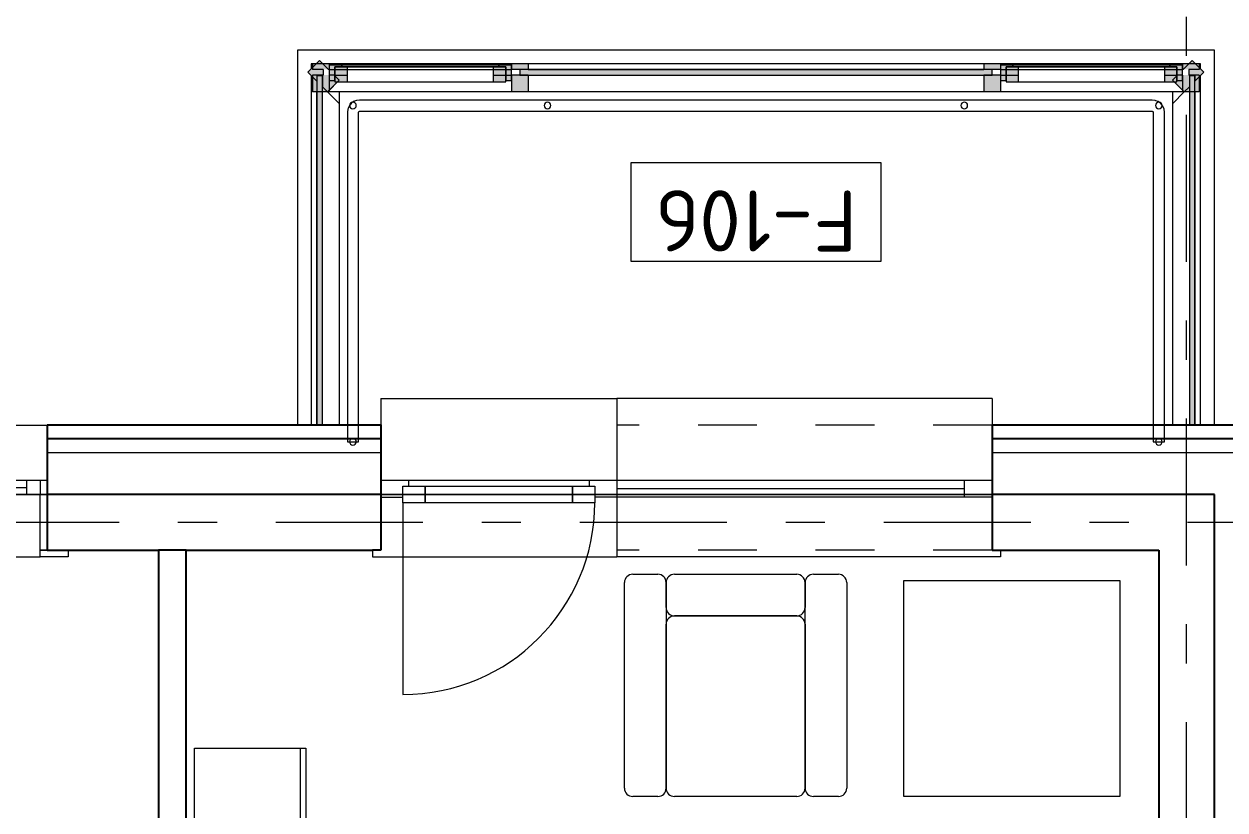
# Model space of a CAD drawing. Header units: millimetres. Extents: x 18162 to 3540582, y 72188 to 247925.
# Drawn here: x 365260 to 369582, y 95610 to 98439 of the extents above; entities that cross this region are included whole.
import ezdxf
from ezdxf.enums import TextEntityAlignment as Align

# ---------------------------------------------------------------- set-up
doc = ezdxf.new("R2010")
doc.units = ezdxf.units.MM
doc.header["$MEASUREMENT"] = 0
doc.set_wipeout_variables(frame=1)
for name, pattern in [('Dashed', [423.333333, 211.666667, -211.666667]), ('Double Dashed', [1093.611073, 529.166651, -211.666656, 141.111112, -211.666656]), ('Wipeout_Contour', [1000, 0, -1000])]:
    doc.linetypes.add(name, pattern=pattern)
for name, color, linetype in [('Archicad Windows', 7, 'Continuous'), ('Archicad Zone Stamps', 7, 'Continuous'), ('Finish - Wall', 7, 'Continuous'), ('Interior - Furniture', 7, 'Continuous'), ('Interior - Stair & Railing', 7, 'Continuous'), ('Model Unit - Zone A', 7, 'Continuous'), ('Structural - Bearing', 7, 'Continuous'), ('Structural - Grid', 7, 'Continuous')]:
    doc.layers.add(name, color=color, linetype=linetype)
doc.styles.add('GENERATED_STYLE_2', font='')
doc.styles.add('GENERATED_STYLE_3', font='', dxfattribs={"width": 0.8})
doc.styles.get('GENERATED_STYLE_2').set_extended_font_data('ISOCPEUR MON')
doc.styles.get('GENERATED_STYLE_3').set_extended_font_data('ISOCPEUR MON')

# ---------------------------------------------------------------- blocks, each defined once
blk = doc.blocks.new('Тагт - 50%_F-106_39_3', base_point=(367894.4, 97762.7))
at = {"layer": 'Archicad Zone Stamps', "color": 7, "linetype": 'Continuous', "lineweight": 5}
for p, q in [((368344.4, 97940.1), (367444.4, 97940.1)), ((367444.4, 97940.1), (367444.4, 97585.3)), ((368344.4, 97585.3), (368344.4, 97940.1)), ((367444.4, 97585.3), (368344.4, 97585.3))]:
    blk.add_line(p, q, dxfattribs=at)
at = {"layer": 'Archicad Zone Stamps', "color": 7, "lineweight": 5, "style": 'GENERATED_STYLE_2'}
for tag, p in [('DUMMY_861', (367532.1, 97620.8)), ('ROOM_NUMBER', (367894.4, 97620.8))]:
    blk.add_attdef(tag, text='', height=220, rotation=180, dxfattribs=at).set_placement(p, align=Align.TOP_CENTER)
blk = doc.blocks.new('Window with Sidelight 27[9]_3', base_point=(318570.5, 0))
at = {"layer": 'Archicad Windows', "color": 7, "linetype": 'Continuous', "lineweight": 13}
for p, q in [((363744, 96995.7), (365344, 96995.7)), ((363744, 96995.7), (363744, 96945.7)), ((365344, 96995.7), (365344, 96945.7)), ((363744, 96945.7), (363744, 96895.7)), ((365344, 96945.7), (365344, 96895.7)), ((363744, 96895.7), (363744, 96795.7)), ((365344, 96895.7), (365344, 96795.7)), ((363769, 96795.7), (363744, 96795.7)), ((363744, 96795.7), (363744, 96745.7)), ((363744, 96795.7), (363744, 96745.7)), ((363819, 96795.7), (363769, 96795.7)), ((363769, 96795.7), (363769, 96745.7)), ((363819, 96745.7), (363819, 96795.7)), ((364284, 96795.7), (363819, 96795.7)), ((363819, 96770.7), (364284, 96770.7)), ((364334, 96795.7), (364284, 96795.7)), ((364284, 96795.7), (364284, 96745.7)), ((364384, 96795.7), (364334, 96795.7)), ((364384, 96745.7), (364384, 96795.7)), ((365269, 96795.7), (364384, 96795.7)), ((364384, 96770.7), (365269, 96770.7)), ((365319, 96795.7), (365269, 96795.7)), ((365269, 96795.7), (365269, 96745.7)), ((365344, 96795.7), (365319, 96795.7)), ((365319, 96795.7), (365319, 96745.7)), ((365344, 96795.7), (365344, 96745.7)), ((365344, 96795.7), (365344, 96745.7)), ((363744, 96545.7), (363744, 96745.7)), ((363744, 96745.7), (363769, 96745.7)), ((363744, 96745.7), (363769, 96745.7)), ((363744, 96745.7), (363744, 96545.7)), ((363744, 96745.7), (363744, 96545.7)), ((363769, 96745.7), (363769, 96545.7)), ((363769, 96745.7), (363819, 96745.7)), ((363819, 96745.7), (364284, 96745.7)), ((364284, 96745.7), (364334, 96745.7)), ((364334, 96745.7), (364384, 96745.7)), ((364384, 96745.7), (365269, 96745.7)), ((365269, 96745.7), (365319, 96745.7)), ((365319, 96545.7), (365319, 96745.7)), ((365319, 96745.7), (365344, 96745.7)), ((365319, 96745.7), (365344, 96745.7)), ((365344, 96745.7), (365344, 96545.7)), ((365344, 96745.7), (365344, 96545.7)), ((365344, 96745.7), (365344, 96545.7)), ((363669, 96520.7), (363669, 96545.7)), ((363669, 96545.7), (363769, 96545.7)), ((363744, 96545.7), (363669, 96545.7)), ((363744, 96545.7), (363669, 96545.7)), ((363769, 96545.7), (363744, 96545.7)), ((363769, 96545.7), (363769, 96520.7)), ((365344, 96545.7), (365319, 96545.7)), ((365319, 96545.7), (365419, 96545.7)), ((365319, 96520.7), (365319, 96545.7)), ((365344, 96545.7), (365419, 96545.7)), ((365344, 96545.7), (365419, 96545.7)), ((365419, 96545.7), (365419, 96520.7)), ((363769, 96520.7), (363669, 96520.7)), ((363769, 96520.7), (365319, 96520.7)), ((365419, 96520.7), (365319, 96520.7))]:
    blk.add_line(p, q, dxfattribs=at)
at = {"layer": 'Archicad Windows', "color": 7, "linetype": 'Dashed', "lineweight": 13}
blk.add_line((363744, 96545.7), (365344, 96545.7), dxfattribs=at)
blk = doc.blocks.new('Terrace Door 01 27[16]_3', base_point=(318570.5, 0))
at = {"layer": 'Archicad Windows', "color": 7, "linetype": 'Continuous', "lineweight": 13}
for p, q in [((366544, 97090.7), (367394, 97090.7)), ((366544, 97090.7), (366544, 96995.7)), ((368744, 97090.7), (367394, 97090.7)), ((367394, 97090.7), (367394, 96795.7)), ((368744, 97090.7), (368744, 96995.7)), ((368744, 96795.7), (366544, 96795.7)), ((366544, 96795.7), (366544, 96735.7)), ((366644, 96795.7), (366644, 96775.7)), ((366704, 96775.7), (366704, 96715.7)), ((367234, 96775.7), (367234, 96715.7)), ((367294, 96795.7), (367294, 96775.7)), ((367394, 96795.7), (367394, 96735.7)), ((368644, 96765.7), (367394, 96765.7)), ((368644, 96795.7), (368644, 96735.7)), ((368744, 96795.7), (368744, 96735.7)), ((366544, 96735.7), (366624, 96735.7)), ((367234, 96745.7), (366704, 96745.7)), ((367394, 96735.7), (367314, 96735.7)), ((367394, 96735.7), (367394, 96520.7)), ((367394, 96735.7), (367394, 96520.7)), ((368644, 96735.7), (367394, 96735.7)), ((368744, 96735.7), (368644, 96735.7)), ((366624, 96715.7), (366624, 96025.7)), ((366514, 96545.7), (366514, 96520.7)), ((368774, 96545.7), (368774, 96520.7)), ((366514, 96520.7), (367394, 96520.7)), ((368774, 96520.7), (367394, 96520.7))]:
    blk.add_line(p, q, dxfattribs=at)
at = {"layer": 'Archicad Windows', "color": 7, "linetype": 'Dashed', "lineweight": 13}
for p, q in [((368744, 96995.7), (367394, 96995.7)), ((368744, 96545.7), (367394, 96545.7))]:
    blk.add_line(p, q, dxfattribs=at)
at = {"layer": 'Archicad Windows', "color": 7, "linetype": 'Continuous', "lineweight": 13, "flags": 128}
for points in [[(366704, 96775.7), (366704, 96715.7), (366624, 96715.7), (366624, 96775.7)], [(367234, 96775.7), (367234, 96715.7), (366704, 96715.7), (366704, 96775.7)], [(367314, 96775.7), (367314, 96715.7), (367234, 96715.7), (367234, 96775.7)]]:
    blk.add_lwpolyline(points, close=True, dxfattribs=at)
at = {"layer": 'Archicad Windows', "color": 7, "linetype": 'Continuous', "lineweight": 13}
blk.add_arc((366624, 96715.7), 690, 270, 0, dxfattribs=at)
blk = doc.blocks.new('Coffee Table 04 27[72]_3', base_point=(368425.8, 96436.1))
at = {"layer": 'Interior - Furniture', "color": 7, "linetype": 'Continuous', "lineweight": 5, "flags": 128}
blk.add_lwpolyline([(368425.8, 96436.1), (369203.6, 96436.1), (369203.6, 95658.4), (368425.8, 95658.4)], close=True, dxfattribs=at)
blk = doc.blocks.new('TV Stand Mounted 27[73]_3', base_point=(366274, 95832))
at = {"layer": 'Interior - Furniture', "color": 7, "linetype": 'Continuous', "lineweight": 5}
blk.add_line((366254, 95832), (366254, 93832), dxfattribs=at)
at = {"layer": 'Interior - Furniture', "color": 7, "linetype": 'Continuous', "lineweight": 5, "flags": 128}
blk.add_lwpolyline([(366274, 95832), (366274, 93832), (365874, 93832), (365874, 95832)], close=True, dxfattribs=at)
blk = doc.blocks.new('Sofa 01 27[141]_3', base_point=(368220.9, 96458.4))
at = {"layer": 'Interior - Furniture', "color": 7, "linetype": 'Continuous', "lineweight": 5}
for p, q in [((367420.9, 95688.4), (367420.9, 96428.4)), ((367450.9, 96458.4), (367540.9, 96458.4)), ((367570.9, 96338.4), (367570.9, 96428.4)), ((367570.9, 96428.4), (367570.9, 95688.4)), ((367600.9, 96458.4), (368040.9, 96458.4)), ((368070.9, 96428.4), (368070.9, 96338.4)), ((368070.9, 95688.4), (368070.9, 96428.4)), ((368100.9, 96458.4), (368190.9, 96458.4)), ((368220.9, 96428.4), (368220.9, 95688.4)), ((367600.9, 96308.4), (368040.9, 96308.4)), ((367600.9, 96308.4), (368040.9, 96308.4)), ((368040.9, 96308.4), (367600.9, 96308.4)), ((367570.9, 95688.4), (367570.9, 96278.4)), ((367570.9, 95688.4), (367570.9, 96278.4)), ((368070.9, 96278.4), (368070.9, 95688.4)), ((368070.9, 96278.4), (368070.9, 95688.4)), ((367540.9, 95658.4), (367450.9, 95658.4)), ((368040.9, 95658.4), (367600.9, 95658.4)), ((368040.9, 95658.4), (367600.9, 95658.4)), ((368190.9, 95658.4), (368100.9, 95658.4))]:
    blk.add_line(p, q, dxfattribs=at)
for centre, start, end in [((367450.9, 96428.4), 90, 180), ((367540.9, 96428.4), 0, 90), ((367600.9, 96428.4), 90, 180), ((368040.9, 96428.4), 0, 90), ((368100.9, 96428.4), 90, 180), ((368190.9, 96428.4), 0, 90), ((367600.9, 96338.4), 180, 270), ((368040.9, 96338.4), 270, 0), ((367600.9, 96278.4), 90, 180), ((367600.9, 96278.4), 90, 180), ((368040.9, 96278.4), 0, 90), ((368040.9, 96278.4), 0, 90), ((367450.9, 95688.4), 180, 270), ((367540.9, 95688.4), 270, 0), ((367600.9, 95688.4), 180, 270), ((367600.9, 95688.4), 180, 270), ((368040.9, 95688.4), 270, 0), ((368040.9, 95688.4), 270, 0), ((368100.9, 95688.4), 180, 270), ((368190.9, 95688.4), 270, 0)]:
    blk.add_arc(centre, 30, start, end, dxfattribs=at)
blk = doc.blocks.new('Standard grid marker[167]_3', base_point=(369444, 72524.1))
at = {"layer": 'Structural - Grid', "color": 13, "linetype": 'Double Dashed', "lineweight": 13}
blk.add_line((369444, 73524.1), (369444, 100185.5), dxfattribs=at)
at = {"layer": 'Structural - Grid', "color": 13, "lineweight": 13, "style": 'GENERATED_STYLE_3'}
blk.add_attdef('AC_MarkerText_1', text='', height=250, rotation=180, dxfattribs=at).set_placement((369444, 101360.5), align=Align.TOP_CENTER)
blk = doc.blocks.new('Standard grid marker[171]_3', base_point=(336732.8, 96645.7))
at = {"layer": 'Structural - Grid', "color": 13, "linetype": 'Double Dashed', "lineweight": 13}
blk.add_line((337732.8, 96645.7), (372294.9, 96645.7), dxfattribs=at)
at = {"layer": 'Structural - Grid', "color": 13, "lineweight": 13, "style": 'GENERATED_STYLE_3'}
blk.add_attdef('AC_MarkerText_1', text='', height=250, rotation=180, dxfattribs=at).set_placement((373594.9, 96520.7), align=Align.TOP_CENTER)

msp = doc.modelspace()

# ---------------------------------------------------------------- linework, layer by layer
at = {"layer": 'Finish - Wall', "color": 7, "linetype": 'Continuous', "lineweight": 13}
for p, q in [((366394, 96935.7), (366294, 96935.7)), ((369494, 96935.7), (369394, 96935.7))]:
    msp.add_line(p, q, dxfattribs=at)
at = {"layer": 'Interior - Stair & Railing', "color": 7, "linetype": 'Continuous', "lineweight": 13}
for p, q in [((366437, 98152.6), (366429.9, 98143.3)), ((366446.4, 98159.8), (366437, 98152.6)), ((366457.3, 98164.3), (366446.4, 98159.8)), ((366467.7, 98165.7), (366457.3, 98164.3)), ((366469, 98165.7), (366467.7, 98165.7)), ((366485, 98165.7), (366469, 98165.7)), ((369277.9, 98165.7), (366485, 98165.7)), ((369294, 98165.7), (369277.9, 98165.7)), ((369320.3, 98165.7), (369294, 98165.7)), ((369330.7, 98164.3), (369320.3, 98165.7)), ((369333.6, 98163.1), (369330.7, 98164.3)), ((369341.6, 98159.8), (369333.6, 98163.1)), ((369350.9, 98152.6), (369341.6, 98159.8)), ((369358.1, 98143.3), (369350.9, 98152.6)), ((366425.3, 98132.4), (366424, 98122)), ((366424, 98122), (366424, 98095.7)), ((366426.6, 98135.3), (366425.3, 98132.4)), ((366429.9, 98143.3), (366426.6, 98135.3)), ((366464, 98119.8), (366464.3, 98121.9)), ((366464, 98119.4), (366464, 98119.8)), ((366464, 98095.7), (366464, 98119.4)), ((366464.3, 98121.9), (366464.8, 98123.1)), ((366464.8, 98123.1), (366465.6, 98124.1)), ((366465.6, 98124.1), (366466.6, 98124.9)), ((366466.6, 98124.9), (366467.7, 98125.3)), ((366467.7, 98125.3), (366470.3, 98125.7)), ((366470.3, 98125.7), (366485, 98125.7)), ((366485, 98125.7), (369277.9, 98125.7)), ((369277.9, 98125.7), (369294, 98125.7)), ((369294, 98125.7), (369317.7, 98125.7)), ((369317.7, 98125.7), (369318.1, 98125.6)), ((369318.1, 98125.6), (369320.2, 98125.3)), ((369320.2, 98125.3), (369321.4, 98124.9)), ((369321.4, 98124.9), (369322.4, 98124.1)), ((369322.4, 98124.1), (369323.2, 98123.1)), ((369323.2, 98123.1), (369323.6, 98121.9)), ((369323.6, 98121.9), (369324, 98119.4)), ((369324, 98119.4), (369324, 98104.6)), ((369362.6, 98132.4), (369358.1, 98143.3)), ((369364, 98122), (369362.6, 98132.4)), ((369364, 98120.7), (369364, 98122)), ((369364, 98104.6), (369364, 98120.7)), ((366424, 98095.7), (366424, 98079.6)), ((366464, 98079.6), (366464, 98095.7))]:
    msp.add_line(p, q, dxfattribs=at)
at = {"layer": 'Interior - Stair & Railing', "color": 7, "linetype": 'Continuous', "lineweight": 13, "flags": 128}
for points in [[(366456, 98145.7, 1), (366432, 98145.7, 1)], [(367144, 98133.7, 1), (367144, 98157.7, 1)], [(368644, 98133.7, 1), (368644, 98157.7, 1)], [(369344, 98133.7, 1), (369344, 98157.7, 1)]]:
    msp.add_lwpolyline(points, format="xyb", close=True, dxfattribs=at)
at = {"layer": 'Structural - Bearing', "color": 7, "linetype": 'Continuous', "lineweight": 13, "flags": 128}
for points in [[(369544, 98345.7), (366244, 98345.7), (366244, 96745.7), (369544, 96745.7)], [(339344, 96745.7), (339344, 78545.7), (369544, 78545.7), (369544, 96745.7), (356344, 96745.7), (356344, 92545.7), (353844, 92545.7), (353844, 96745.7)]]:
    msp.add_lwpolyline(points, close=True, dxfattribs=at)

# ---------------------------------------------------------------- block references
at = {"layer": 'Interior - Furniture', "color": 7, "linetype": 'Continuous', "lineweight": 5}
for name, p in [('Sofa 01 27[141]_3', (368220.9, 96458.4)), ('Coffee Table 04 27[72]_3', (368425.8, 96436.1)), ('TV Stand Mounted 27[73]_3', (366274, 95832))]:
    msp.add_blockref(name, p, dxfattribs=at)
at = {"layer": 'Model Unit - Zone A', "color": 7, "linetype": 'Continuous', "lineweight": 5}
msp.add_blockref('Тагт - 50%_F-106_39_3', (367894.4, 97762.7), dxfattribs=at).add_auto_attribs({'ROOM_NUMBER': 'F-106'})

# ---------------------------------------------------------------- next in the draw order: wipeouts: each hides what was drawn before it
at = {"color": 254, "linetype": 'Wipeout_Contour', "lineweight": 0, "ltscale": 1517015.07161179}
msp.add_wipeout([(366294, 98295.7), (366294, 98278.1), (366299, 98283.1), (366299, 98290.7)], dxfattribs=at).dxf.layer = 'Finish - Wall'
at = {"color": 254, "linetype": 'Wipeout_Contour', "lineweight": 0, "ltscale": 1147025.206602093}
msp.add_wipeout([(369489, 98290.7), (369494, 98295.7), (369489, 98295.7)], dxfattribs=at).dxf.layer = 'Finish - Wall'
at = {"color": 254, "linetype": 'Wipeout_Contour', "lineweight": 0, "ltscale": 1523124.71392652}
msp.add_wipeout([(368714, 98255.7), (367074, 98255.7), (367074, 98195.7), (368714, 98195.7)], dxfattribs=at).dxf.layer = 'Finish - Wall'
at = {"color": 254, "linetype": 'Wipeout_Contour', "lineweight": 0, "ltscale": 1517206.432538256}
msp.add_wipeout([(366353, 98195.7), (366352.3, 98195), (366394, 98153.2), (366394, 98195.7)], dxfattribs=at).dxf.layer = 'Finish - Wall'
at = {"color": 254, "linetype": 'Wipeout_Contour', "lineweight": 0, "ltscale": 1911216.962328844}
msp.add_wipeout([(369394, 98153.2), (369435.7, 98195), (369435, 98195.7), (369429, 98195.7), (369394, 98195.7)], dxfattribs=at).dxf.layer = 'Finish - Wall'
at = {"color": 254, "linetype": 'Wipeout_Contour', "lineweight": 0, "ltscale": 1146321.62886927}
msp.add_wipeout([(369544, 96745.7), (369694, 96745.7), (369694, 96895.7)], dxfattribs=at).dxf.layer = 'Structural - Bearing'

# ---------------------------------------------------------------- next in the draw order: linework, layer by layer
at = {"layer": 'Finish - Wall', "color": 7, "linetype": 'Continuous', "lineweight": 13, "flags": 128}
msp.add_lwpolyline([(368714, 98195.7), (367074, 98195.7)], dxfattribs=at)

# ---------------------------------------------------------------- next in the draw order: wipeouts: each hides what was drawn before it
at = {"color": 254, "linetype": 'Wipeout_Contour', "lineweight": 0, "ltscale": 1137768.900742829}
msp.add_wipeout([(366299, 98295.7), (366294, 98295.7), (366299, 98290.7)], dxfattribs=at).dxf.layer = 'Finish - Wall'
at = {"color": 254, "linetype": 'Wipeout_Contour', "lineweight": 0, "ltscale": 1523186.637944595}
msp.add_wipeout([(367074, 98275.7), (368714, 98275.7), (368714, 98295.7), (367074, 98295.7)], dxfattribs=at).dxf.layer = 'Finish - Wall'
at = {"color": 254, "linetype": 'Wipeout_Contour', "lineweight": 0, "ltscale": 1529362.026333478}
msp.add_wipeout([(369489, 98290.7), (369489, 98283.1), (369494, 98278.1), (369494, 98295.7)], dxfattribs=at).dxf.layer = 'Finish - Wall'
at = {"color": 254, "linetype": 'Wipeout_Contour', "lineweight": 0, "ltscale": 2277104.026548914}
msp.add_wipeout([(366359, 98195.7), (367014, 98195.7), (367014, 98255.7), (366376.4, 98255.7), (366394.7, 98237.4), (366359, 98201.7)], dxfattribs=at).dxf.layer = 'Finish - Wall'
at = {"color": 254, "linetype": 'Wipeout_Contour', "lineweight": 0, "ltscale": 2292264.858351945}
msp.add_wipeout([(369411.5, 98255.7), (368774, 98255.7), (368774, 98195.7), (369429, 98195.7), (369429, 98201.7), (369393.3, 98237.4)], dxfattribs=at).dxf.layer = 'Finish - Wall'
at = {"color": 254, "linetype": 'Wipeout_Contour', "lineweight": 0, "ltscale": 1145698.694681195}
msp.add_wipeout([(369344, 96545.7), (369544, 96545.7), (369544, 96745.7)], dxfattribs=at).dxf.layer = 'Structural - Bearing'

# ---------------------------------------------------------------- next in the draw order: linework, layer by layer
at = {"layer": 'Finish - Wall', "color": 7, "linetype": 'Continuous', "lineweight": 13}
for p, q in [((366299, 98295.7), (366299, 98275.7)), ((369489, 98295.7), (369489, 98275.7)), ((367074, 98195.7), (367014, 98195.7)), ((368774, 98195.7), (368714, 98195.7))]:
    msp.add_line(p, q, dxfattribs=at)
at = {"layer": 'Finish - Wall', "color": 7, "linetype": 'Continuous', "lineweight": 13, "flags": 128}
for points in [[(366299, 98295.7), (366294, 98295.7)], [(366294, 98295.7), (366294, 98278.1)], [(369494, 98295.7), (369489, 98295.7)], [(369494, 98278.1), (369494, 98295.7)]]:
    msp.add_lwpolyline(points, dxfattribs=at)

# ---------------------------------------------------------------- next in the draw order: wipeouts: each hides what was drawn before it
at = {"color": 254, "linetype": 'Wipeout_Contour', "lineweight": 0, "ltscale": 1518520.608999816}
msp.add_wipeout([(366359, 98275.7), (367014, 98275.7), (367014, 98295.7), (366359, 98295.7)], dxfattribs=at).dxf.layer = 'Finish - Wall'
at = {"color": 254, "linetype": 'Wipeout_Contour', "lineweight": 0, "ltscale": 1527853.293032897}
msp.add_wipeout([(368774, 98275.7), (369429, 98275.7), (369429, 98295.7), (368774, 98295.7)], dxfattribs=at).dxf.layer = 'Finish - Wall'
at = {"color": 254, "linetype": 'Wipeout_Contour', "lineweight": 0, "ltscale": 1895836.234531422}
msp.add_wipeout([(366334, 96995.7), (366394, 96995.7), (366394, 98153.2), (366351.5, 98195.7), (366334, 98195.7)], dxfattribs=at).dxf.layer = 'Finish - Wall'
at = {"color": 254, "linetype": 'Wipeout_Contour', "lineweight": 0, "ltscale": 1910647.190720876}
msp.add_wipeout([(369394, 96995.7), (369454, 96995.7), (369454, 98195.7), (369436.4, 98195.7), (369394, 98153.2)], dxfattribs=at).dxf.layer = 'Finish - Wall'

# ---------------------------------------------------------------- next in the draw order: linework, layer by layer
at = {"layer": 'Finish - Wall', "color": 7, "linetype": 'Continuous', "lineweight": 13}
for p, q in [((366394, 96995.7), (366394, 96935.7)), ((369394, 96995.7), (369394, 96935.7))]:
    msp.add_line(p, q, dxfattribs=at)
at = {"layer": 'Finish - Wall', "color": 7, "linetype": 'Continuous', "lineweight": 13, "flags": 128}
for points in [[(367014, 98195.7), (366359, 98195.7)], [(366394, 98195.7), (366394, 98153.2)], [(369429, 98195.7), (368774, 98195.7)], [(369394, 98153.2), (369394, 98195.7)], [(366394, 98153.2), (366394, 96995.7)], [(369394, 96995.7), (369394, 98153.2)]]:
    msp.add_lwpolyline(points, dxfattribs=at)

# ---------------------------------------------------------------- next in the draw order: wipeouts: each hides what was drawn before it
at = {"color": 254, "linetype": 'Wipeout_Contour', "lineweight": 0, "ltscale": 1518514.251954541}
msp.add_wipeout([(367044, 98275.7), (366336.4, 98275.7), (366336.4, 98255.7), (367044, 98255.7)], dxfattribs=at).dxf.layer = 'Finish - Wall'
at = {"color": 254, "linetype": 'Wipeout_Contour', "lineweight": 0, "ltscale": 2274826.002634684}
msp.add_wipeout([(366294, 96995.7), (366314, 96995.7), (366314, 98195.7), (366299, 98195.7), (366299, 98248.2), (366294, 98253.2)], dxfattribs=at).dxf.layer = 'Finish - Wall'
at = {"color": 254, "linetype": 'Wipeout_Contour', "lineweight": 0, "ltscale": 2293283.718464272}
msp.add_wipeout([(369474, 96995.7), (369494, 96995.7), (369494, 98253.2), (369489, 98248.2), (369489, 98195.7), (369474, 98195.7)], dxfattribs=at).dxf.layer = 'Finish - Wall'

# ---------------------------------------------------------------- next in the draw order: hatches: boundary and pattern name
at = {"layer": 'Finish - Wall', "linetype": 'Continuous', "lineweight": 9}
msp.add_hatch(color=7, dxfattribs=at).paths.add_polyline_path([(366359, 98275.7), (366359, 98295.7), (366299, 98295.7), (366299, 98275.7)])

# ---------------------------------------------------------------- next in the draw order: linework, layer by layer
at = {"layer": 'Finish - Wall', "color": 7, "linetype": 'Continuous', "lineweight": 13}
for p, q in [((366324, 98308.1), (366281.5, 98265.7)), ((366359, 98295.7), (366299, 98295.7)), ((366336.4, 98275.7), (366299, 98275.7)), ((366324, 98308.1), (366356.4, 98275.7)), ((366336.4, 98275.7), (366336.4, 98255.7)), ((366359, 98275.7), (366356.4, 98275.7)), ((366359, 98295.7), (366359, 98275.7)), ((367014, 98295.7), (367014, 98275.7)), ((366281.5, 98265.7), (366314, 98233.2)), ((366336.4, 98255.7), (366299, 98255.7)), ((366314, 98253.2), (366314, 98233.2)), ((366334, 98253.2), (366314, 98253.2)), ((366376.4, 98255.7), (366359, 98255.7)), ((366359, 98255.7), (366359, 98195.7)), ((366376.4, 98255.7), (366394.7, 98237.4)), ((367014, 98255.7), (367014, 98195.7)), ((369506.4, 98265.7), (369474, 98233.2)), ((369474, 98253.2), (369474, 98233.2))]:
    msp.add_line(p, q, dxfattribs=at)
at = {"layer": 'Finish - Wall', "color": 7, "linetype": 'Continuous', "lineweight": 13, "flags": 128}
for points in [[(367014, 98295.7), (366359, 98295.7)], [(366359, 98275.7), (367014, 98275.7)], [(366376.4, 98255.7), (367014, 98255.7)]]:
    msp.add_lwpolyline(points, dxfattribs=at)

# ---------------------------------------------------------------- next in the draw order: wipeouts: each hides what was drawn before it
at = {"color": 254, "linetype": 'Wipeout_Contour', "lineweight": 0, "ltscale": 1523166.008868738}
msp.add_wipeout([(368744, 98255.7), (368744, 98275.7), (367044, 98275.7), (367044, 98255.7)], dxfattribs=at).dxf.layer = 'Finish - Wall'
at = {"color": 254, "linetype": 'Wipeout_Contour', "lineweight": 0, "ltscale": 1516398.714652464}
msp.add_wipeout([(366314, 96975.7), (366334, 96975.7), (366334, 98195.7), (366314, 98195.7)], dxfattribs=at).dxf.layer = 'Finish - Wall'
at = {"color": 254, "linetype": 'Wipeout_Contour', "lineweight": 0, "ltscale": 1528538.862690746}
msp.add_wipeout([(369454, 96975.7), (369474, 96975.7), (369474, 98195.7), (369454, 98195.7)], dxfattribs=at).dxf.layer = 'Finish - Wall'

# ---------------------------------------------------------------- next in the draw order: hatches: boundary and pattern name
at = {"layer": 'Finish - Wall', "linetype": 'Continuous', "lineweight": 9}
for points in [[(367074, 98275.7), (367074, 98295.7), (367014, 98295.7), (367014, 98275.7)], [(366359, 98255.7), (366299, 98255.7), (366299, 98195.7), (366359, 98195.7)], [(367074, 98255.7), (367014, 98255.7), (367014, 98195.7), (367074, 98195.7)], [(366334, 96975.7), (366314, 96975.7), (366314, 96995.7), (366294, 96995.7), (366294, 96935.7), (366394, 96935.7), (366394, 96995.7), (366334, 96995.7)], [(369454, 96975.7), (369454, 96995.7), (369394, 96995.7), (369394, 96935.7), (369494, 96935.7), (369494, 96995.7), (369474, 96995.7), (369474, 96975.7)]]:
    msp.add_hatch(color=7, dxfattribs=at).paths.add_polyline_path(points)
at = {"layer": 'Finish - Wall', "linetype": 'Continuous', "lineweight": 13}
msp.add_hatch(color=7, dxfattribs=at).paths.add_polyline_path([(366314, 96975.7), (366334, 96975.7), (366334, 98253.2), (366314, 98253.2)])

# ---------------------------------------------------------------- next in the draw order: linework, layer by layer
at = {"layer": 'Finish - Wall', "color": 7, "linetype": 'Continuous', "lineweight": 13}
for p, q in [((367074, 98295.7), (367014, 98295.7)), ((367074, 98275.7), (367014, 98275.7)), ((367074, 98295.7), (367074, 98275.7)), ((368714, 98295.7), (368714, 98275.7)), ((366299, 98255.7), (366299, 98195.7)), ((366334, 98253.2), (366334, 98213.2)), ((366394.7, 98237.4), (366352.3, 98195)), ((367074, 98255.7), (367014, 98255.7)), ((367074, 98255.7), (367074, 98195.7)), ((368714, 98255.7), (368714, 98195.7)), ((369489, 98255.7), (369489, 98195.7)), ((366359, 98195.7), (366299, 98195.7)), ((366334, 98213.2), (366352.3, 98195)), ((369489, 98195.7), (369429, 98195.7)), ((369454, 98213.2), (369435.7, 98195)), ((366294, 96995.7), (366294, 96935.7)), ((366314, 96995.7), (366294, 96995.7)), ((366314, 96995.7), (366314, 96975.7)), ((366334, 96995.7), (366334, 96975.7)), ((366394, 96995.7), (366334, 96995.7)), ((369454, 96995.7), (369394, 96995.7)), ((369454, 96995.7), (369454, 96975.7)), ((369474, 96995.7), (369474, 96975.7)), ((369494, 96995.7), (369474, 96995.7)), ((369494, 96995.7), (369494, 96935.7)), ((366334, 96975.7), (366314, 96975.7)), ((369474, 96975.7), (369454, 96975.7))]:
    msp.add_line(p, q, dxfattribs=at)
at = {"layer": 'Finish - Wall', "color": 7, "linetype": 'Continuous', "lineweight": 13, "flags": 128}
for points in [[(368714, 98295.7), (367074, 98295.7)], [(367074, 98275.7), (368714, 98275.7)], [(366294, 98253.2), (366294, 96995.7)], [(367074, 98255.7), (368714, 98255.7)], [(369494, 96995.7), (369494, 98253.2)], [(366314, 96995.7), (366314, 98195.7)], [(366334, 96995.7), (366334, 98195.7)], [(366394, 98153.2), (366352.3, 98195)], [(369435.7, 98195), (369394, 98153.2)], [(369454, 98195.7), (369454, 96995.7)], [(369474, 98195.7), (369474, 96995.7)]]:
    msp.add_lwpolyline(points, dxfattribs=at)
msp.add_lwpolyline([(366314, 96975.7), (366334, 96975.7), (366334, 98253.2), (366314, 98253.2)], close=True, dxfattribs=at)

# ---------------------------------------------------------------- next in the draw order: wipeouts: each hides what was drawn before it
at = {"color": 254, "linetype": 'Wipeout_Contour', "lineweight": 0, "ltscale": 1518492.123623176}
msp.add_wipeout([(366424, 98285.7), (366424, 98230.7), (366949, 98230.7), (366949, 98285.7)], dxfattribs=at).dxf.layer = 'Archicad Windows'
at = {"color": 254, "linetype": 'Wipeout_Contour', "lineweight": 0, "ltscale": 1527818.362913515}
msp.add_wipeout([(368744, 98275.7), (368744, 98255.7), (369451.5, 98255.7), (369451.5, 98275.7)], dxfattribs=at).dxf.layer = 'Finish - Wall'

# ---------------------------------------------------------------- next in the draw order: hatches: boundary and pattern name
at = {"layer": 'Finish - Wall', "linetype": 'Continuous', "lineweight": 13}
for points in [[(367044, 98275.7), (367044, 98255.7), (368744, 98255.7), (368744, 98275.7)], [(369474, 98253.2), (369454, 98253.2), (369454, 96975.7), (369474, 96975.7)]]:
    msp.add_hatch(color=7, dxfattribs=at).paths.add_polyline_path(points)
at = {"layer": 'Finish - Wall', "linetype": 'Continuous', "lineweight": 9}
for points in [[(368774, 98275.7), (368774, 98295.7), (368714, 98295.7), (368714, 98275.7)], [(369489, 98275.7), (369489, 98295.7), (369429, 98295.7), (369429, 98275.7)], [(368774, 98255.7), (368714, 98255.7), (368714, 98195.7), (368774, 98195.7)], [(369489, 98255.7), (369429, 98255.7), (369429, 98195.7), (369489, 98195.7)]]:
    msp.add_hatch(color=7, dxfattribs=at).paths.add_polyline_path(points)

# ---------------------------------------------------------------- next in the draw order: linework, layer by layer
at = {"layer": 'Archicad Windows', "color": 7, "linetype": 'Continuous', "lineweight": 13}
msp.add_line((366424, 98230.7), (366949, 98230.7), dxfattribs=at)
at = {"layer": 'Finish - Wall', "color": 7, "linetype": 'Continuous', "lineweight": 13}
for p, q in [((368774, 98295.7), (368714, 98295.7)), ((368774, 98275.7), (368714, 98275.7)), ((368774, 98295.7), (368774, 98275.7)), ((369429, 98295.7), (369429, 98275.7)), ((369489, 98295.7), (369429, 98295.7)), ((369431.5, 98275.7), (369429, 98275.7)), ((369464, 98308.1), (369431.5, 98275.7)), ((369451.5, 98275.7), (369451.5, 98255.7)), ((369489, 98275.7), (369451.5, 98275.7)), ((369464, 98308.1), (369506.4, 98265.7)), ((368774, 98255.7), (368714, 98255.7)), ((368774, 98255.7), (368774, 98195.7)), ((369411.5, 98255.7), (369393.3, 98237.4)), ((369393.3, 98237.4), (369435.7, 98195)), ((369429, 98255.7), (369411.5, 98255.7)), ((369429, 98255.7), (369429, 98195.7)), ((369489, 98255.7), (369451.5, 98255.7)), ((369454, 98253.2), (369454, 98213.2)), ((369474, 98253.2), (369454, 98253.2))]:
    msp.add_line(p, q, dxfattribs=at)
at = {"layer": 'Finish - Wall', "color": 7, "linetype": 'Continuous', "lineweight": 13, "flags": 128}
for points in [[(367044, 98275.7), (367044, 98255.7), (368744, 98255.7), (368744, 98275.7)], [(369474, 98253.2), (369454, 98253.2), (369454, 96975.7), (369474, 96975.7)]]:
    msp.add_lwpolyline(points, close=True, dxfattribs=at)
for points in [[(369429, 98295.7), (368774, 98295.7)], [(368774, 98275.7), (369429, 98275.7)], [(368774, 98255.7), (369411.5, 98255.7)]]:
    msp.add_lwpolyline(points, dxfattribs=at)

# ---------------------------------------------------------------- next in the draw order: wipeouts: each hides what was drawn before it
at = {"color": 254, "linetype": 'Wipeout_Contour', "lineweight": 0, "ltscale": 1518523.187938876}
msp.add_wipeout([(366969, 98290.7), (366404, 98290.7), (366404, 98285.7), (366969, 98285.7)], dxfattribs=at).dxf.layer = 'Archicad Windows'
at = {"color": 254, "linetype": 'Wipeout_Contour', "lineweight": 0, "ltscale": 1514296.294084513}
msp.add_wipeout([(365344, 96945.7), (366544, 96945.7), (366544, 96995.7), (365344, 96995.7)], dxfattribs=at).dxf.layer = 'Structural - Bearing'

# ---------------------------------------------------------------- next in the draw order: hatches: boundary and pattern name
at = {"layer": 'Archicad Windows', "linetype": 'Continuous', "lineweight": 9}
for points in [[(366359, 98235.7), (366379, 98235.7), (366379, 98285.7), (366404, 98285.7), (366404, 98290.7), (366359, 98290.7)], [(366379, 98230.7), (366424, 98230.7), (366424, 98285.7), (366379, 98285.7)], [(366994, 98285.7), (366949, 98285.7), (366949, 98230.7), (366994, 98230.7)], [(367014, 98290.7), (366969, 98290.7), (366969, 98285.7), (366994, 98285.7), (366994, 98235.7), (367014, 98235.7)]]:
    msp.add_hatch(color=7, dxfattribs=at).paths.add_polyline_path(points)
at = {"layer": 'Finish - Wall', "linetype": 'Continuous', "lineweight": 9}
msp.add_hatch(color=7, dxfattribs=at).paths.add_polyline_path([(366314, 98233.2), (366314, 98253.2), (366334, 98253.2), (366334, 98213.2), (366352.3, 98195), (366394.7, 98237.4), (366376.4, 98255.7), (366336.4, 98255.7), (366336.4, 98275.7), (366356.4, 98275.7), (366324, 98308.1), (366281.5, 98265.7)])

# ---------------------------------------------------------------- next in the draw order: linework, layer by layer
at = {"layer": 'Archicad Windows', "color": 7, "linetype": 'Continuous', "lineweight": 13}
for p, q in [((366949, 98285.7), (366424, 98285.7)), ((366424, 98275.7), (366949, 98275.7))]:
    msp.add_line(p, q, dxfattribs=at)
at = {"layer": 'Archicad Windows', "color": 7, "linetype": 'Continuous', "lineweight": 13, "flags": 128}
for points in [[(366359, 98235.7), (366379, 98235.7), (366379, 98285.7), (366404, 98285.7), (366404, 98290.7), (366359, 98290.7)], [(366379, 98230.7), (366424, 98230.7), (366424, 98285.7), (366379, 98285.7)], [(366969, 98290.7), (366404, 98290.7), (366404, 98285.7), (366969, 98285.7)], [(366994, 98285.7), (366949, 98285.7), (366949, 98230.7), (366994, 98230.7)], [(367014, 98290.7), (366969, 98290.7), (366969, 98285.7), (366994, 98285.7), (366994, 98235.7), (367014, 98235.7)]]:
    msp.add_lwpolyline(points, close=True, dxfattribs=at)
at = {"layer": 'Structural - Bearing', "color": 7, "linetype": 'Continuous', "lineweight": 25, "flags": 128}
msp.add_lwpolyline([(366544, 96995.7), (365344, 96995.7)], dxfattribs=at)
at = {"layer": 'Structural - Bearing', "color": 7, "linetype": 'Continuous', "lineweight": 25}
msp.add_point((366544, 96995.7), dxfattribs=at)

# ---------------------------------------------------------------- next in the draw order: wipeouts: each hides what was drawn before it
at = {"color": 254, "linetype": 'Wipeout_Contour', "lineweight": 0, "ltscale": 1527824.981825112}
msp.add_wipeout([(368839, 98285.7), (368839, 98230.7), (369364, 98230.7), (369364, 98285.7)], dxfattribs=at).dxf.layer = 'Archicad Windows'
at = {"color": 254, "linetype": 'Wipeout_Contour', "lineweight": 0, "ltscale": 1527059.615970253}
msp.add_wipeout([(368744, 96945.7), (369744, 96945.7), (369744, 96995.7), (368744, 96995.7)], dxfattribs=at).dxf.layer = 'Structural - Bearing'
at = {"color": 254, "linetype": 'Wipeout_Contour', "lineweight": 0, "ltscale": 1514245.076825985}
msp.add_wipeout([(365344, 96895.7), (366544, 96895.7), (366544, 96945.7), (365344, 96945.7)], dxfattribs=at).dxf.layer = 'Structural - Bearing'

# ---------------------------------------------------------------- next in the draw order: linework, layer by layer
at = {"layer": 'Archicad Windows', "color": 7, "linetype": 'Continuous', "lineweight": 13}
msp.add_line((368839, 98230.7), (369364, 98230.7), dxfattribs=at)
at = {"layer": 'Interior - Stair & Railing', "color": 7, "linetype": 'Continuous', "lineweight": 13}
for p, q in [((366424, 98079.6), (366424, 96935.7)), ((366464, 96935.7), (366464, 98079.6)), ((366424, 96935.7), (366464, 96935.7))]:
    msp.add_line(p, q, dxfattribs=at)
at = {"layer": 'Interior - Stair & Railing', "color": 7, "linetype": 'Continuous', "lineweight": 13, "flags": 128}
msp.add_lwpolyline([(366456, 96935.7, 1), (366432, 96935.7, 1)], format="xyb", close=True, dxfattribs=at)
at = {"layer": 'Structural - Bearing', "color": 7, "linetype": 'Continuous', "lineweight": 25}
for p in [(365344, 96995.7), (366544, 96945.7)]:
    msp.add_line(p, (365344, 96945.7), dxfattribs=at)
at = {"layer": 'Structural - Bearing', "color": 7, "linetype": 'Continuous', "lineweight": 25, "flags": 128}
msp.add_lwpolyline([(369794, 96995.7), (368744, 96995.7)], dxfattribs=at)
at = {"layer": 'Structural - Bearing', "color": 7, "linetype": 'Continuous', "lineweight": 25}
msp.add_point((368744, 96995.7), dxfattribs=at)

# ---------------------------------------------------------------- next in the draw order: wipeouts: each hides what was drawn before it
at = {"color": 254, "linetype": 'Wipeout_Contour', "lineweight": 0, "ltscale": 1527855.856335461}
msp.add_wipeout([(369384, 98290.7), (368819, 98290.7), (368819, 98285.7), (369384, 98285.7)], dxfattribs=at).dxf.layer = 'Archicad Windows'
at = {"color": 254, "linetype": 'Wipeout_Contour', "lineweight": 0, "ltscale": 1526912.095425033}
msp.add_wipeout([(368744, 96895.7), (369694, 96895.7), (369694, 96945.7), (368744, 96945.7)], dxfattribs=at).dxf.layer = 'Structural - Bearing'
at = {"color": 254, "linetype": 'Wipeout_Contour', "lineweight": 0, "ltscale": 1892092.415508615}
msp.add_wipeout([(365344, 96895.7), (365344, 96795.7), (365344, 96745.7), (366544, 96745.7), (366544, 96895.7)], dxfattribs=at).dxf.layer = 'Structural - Bearing'

# ---------------------------------------------------------------- next in the draw order: hatches: boundary and pattern name
at = {"layer": 'Archicad Windows', "linetype": 'Continuous', "lineweight": 9}
for points in [[(368774, 98235.7), (368794, 98235.7), (368794, 98285.7), (368819, 98285.7), (368819, 98290.7), (368774, 98290.7)], [(368794, 98230.7), (368839, 98230.7), (368839, 98285.7), (368794, 98285.7)], [(369409, 98285.7), (369364, 98285.7), (369364, 98230.7), (369409, 98230.7)], [(369429, 98290.7), (369384, 98290.7), (369384, 98285.7), (369409, 98285.7), (369409, 98235.7), (369429, 98235.7)]]:
    msp.add_hatch(color=7, dxfattribs=at).paths.add_polyline_path(points)
at = {"layer": 'Finish - Wall', "linetype": 'Continuous', "lineweight": 9}
msp.add_hatch(color=7, dxfattribs=at).paths.add_polyline_path([(369431.5, 98275.7), (369451.5, 98275.7), (369451.5, 98255.7), (369411.5, 98255.7), (369393.3, 98237.4), (369435.7, 98195), (369454, 98213.2), (369454, 98253.2), (369474, 98253.2), (369474, 98233.2), (369506.4, 98265.7), (369464, 98308.1)])

# ---------------------------------------------------------------- next in the draw order: linework, layer by layer
at = {"layer": 'Archicad Windows', "color": 7, "linetype": 'Continuous', "lineweight": 13}
for p, q in [((369364, 98285.7), (368839, 98285.7)), ((368839, 98275.7), (369364, 98275.7))]:
    msp.add_line(p, q, dxfattribs=at)
at = {"layer": 'Archicad Windows', "color": 7, "linetype": 'Continuous', "lineweight": 13, "flags": 128}
for points in [[(368774, 98235.7), (368794, 98235.7), (368794, 98285.7), (368819, 98285.7), (368819, 98290.7), (368774, 98290.7)], [(368794, 98230.7), (368839, 98230.7), (368839, 98285.7), (368794, 98285.7)], [(369384, 98290.7), (368819, 98290.7), (368819, 98285.7), (369384, 98285.7)], [(369409, 98285.7), (369364, 98285.7), (369364, 98230.7), (369409, 98230.7)], [(369429, 98290.7), (369384, 98290.7), (369384, 98285.7), (369409, 98285.7), (369409, 98235.7), (369429, 98235.7)]]:
    msp.add_lwpolyline(points, close=True, dxfattribs=at)
at = {"layer": 'Interior - Stair & Railing', "color": 7, "linetype": 'Continuous', "lineweight": 13}
for p, q in [((369324, 98104.6), (369324, 96935.7)), ((369364, 96935.7), (369364, 98104.6)), ((369324, 96935.7), (369364, 96935.7))]:
    msp.add_line(p, q, dxfattribs=at)
at = {"layer": 'Interior - Stair & Railing', "color": 7, "linetype": 'Continuous', "lineweight": 13, "flags": 128}
msp.add_lwpolyline([(369332, 96935.7, 1), (369356, 96935.7, 1)], format="xyb", close=True, dxfattribs=at)
at = {"layer": 'Structural - Bearing', "color": 7, "linetype": 'Continuous', "lineweight": 25}
for p, q in [((365344, 96945.7), (365344, 96895.7)), ((369694, 96945.7), (368744, 96945.7)), ((365344, 96895.7), (365344, 96795.7))]:
    msp.add_line(p, q, dxfattribs=at)
at = {"layer": 'Structural - Bearing', "color": 7, "linetype": 'Continuous', "lineweight": 13}
msp.add_line((366544, 96895.7), (365344, 96895.7), dxfattribs=at)

# ---------------------------------------------------------------- next in the draw order: wipeouts: each hides what was drawn before it
at = {"color": 254, "linetype": 'Wipeout_Contour', "lineweight": 0, "ltscale": 1146215.754987614}
msp.add_wipeout([(369544, 96745.7), (369694, 96895.7), (369544, 96895.7)], dxfattribs=at).dxf.layer = 'Structural - Bearing'
at = {"color": 254, "linetype": 'Wipeout_Contour', "lineweight": 0, "ltscale": 1513963.869729545}
msp.add_wipeout([(365344, 96745.7), (365344, 96545.7), (366544, 96545.7), (366544, 96745.7)], dxfattribs=at).dxf.layer = 'Structural - Bearing'

# ---------------------------------------------------------------- next in the draw order: linework, layer by layer
at = {"layer": 'Structural - Bearing', "color": 7, "linetype": 'Continuous', "lineweight": 25}
for p, q in [((366544, 96995.7), (366544, 96545.7)), ((365344, 96795.7), (365344, 96745.7)), ((366544, 96745.7), (365344, 96745.7)), ((365344, 96745.7), (365344, 96545.7)), ((365344, 96545.7), (365419, 96545.7)), ((366544, 96545.7), (366514, 96545.7))]:
    msp.add_line(p, q, dxfattribs=at)
at = {"layer": 'Structural - Bearing', "color": 7, "linetype": 'Continuous', "lineweight": 25, "flags": 128}
msp.add_lwpolyline([(365344, 96545.7), (366514, 96545.7)], dxfattribs=at)

# ---------------------------------------------------------------- next in the draw order: block references
at = {"layer": 'Archicad Windows', "color": 7, "linetype": 'Continuous', "lineweight": 13}
msp.add_blockref('Window with Sidelight 27[9]_3', (318570.5, 0), dxfattribs=at)

# ---------------------------------------------------------------- next in the draw order: wipeouts: each hides what was drawn before it
at = {"color": 254, "linetype": 'Wipeout_Contour', "lineweight": 0, "ltscale": 1526520.400230796}
msp.add_wipeout([(368744, 96745.7), (369544, 96745.7), (369544, 96895.7), (368744, 96895.7)], dxfattribs=at).dxf.layer = 'Structural - Bearing'

# ---------------------------------------------------------------- next in the draw order: linework, layer by layer
at = {"layer": 'Structural - Bearing', "color": 7, "linetype": 'Continuous', "lineweight": 13}
for p, q in [((369544, 96895.7), (368744, 96895.7)), ((369694, 96895.7), (369544, 96895.7))]:
    msp.add_line(p, q, dxfattribs=at)

# ---------------------------------------------------------------- next in the draw order: wipeouts: each hides what was drawn before it
at = {"color": 254, "linetype": 'Wipeout_Contour', "lineweight": 0, "ltscale": 1145557.042480109}
msp.add_wipeout([(369344, 96545.7), (369544, 96745.7), (369344, 96745.7)], dxfattribs=at).dxf.layer = 'Structural - Bearing'
at = {"color": 254, "linetype": 'Wipeout_Contour', "lineweight": 0, "ltscale": 1510646.051467759}
msp.add_wipeout([(365844, 91245.7), (365844, 96545.7), (365744, 96545.7), (365744, 91245.7)], dxfattribs=at).dxf.layer = 'Structural - Bearing'

# ---------------------------------------------------------------- next in the draw order: linework, layer by layer
at = {"layer": 'Structural - Bearing', "color": 7, "linetype": 'Continuous', "lineweight": 25}
msp.add_line((369544, 96545.7), (369544, 96745.7), dxfattribs=at)
at = {"layer": 'Structural - Bearing', "color": 7, "linetype": 'Continuous', "lineweight": 25, "flags": 128}
for points in [[(365844, 96545.7), (365744, 96545.7)], [(365744, 96545.7), (365744, 91245.7)], [(365844, 91245.7), (365844, 96545.7)]]:
    msp.add_lwpolyline(points, dxfattribs=at)

# ---------------------------------------------------------------- next in the draw order: wipeouts: each hides what was drawn before it
at = {"color": 254, "linetype": 'Wipeout_Contour', "lineweight": 0, "ltscale": 1525956.001820436}
msp.add_wipeout([(368744, 96745.7), (368744, 96545.7), (369344, 96545.7), (369344, 96745.7)], dxfattribs=at).dxf.layer = 'Structural - Bearing'

# ---------------------------------------------------------------- next in the draw order: linework, layer by layer
at = {"layer": 'Structural - Bearing', "color": 7, "linetype": 'Continuous', "lineweight": 25}
for p, q in [((368744, 96995.7), (368744, 96545.7)), ((369344, 96745.7), (368744, 96745.7)), ((369544, 96745.7), (369344, 96745.7)), ((368744, 96545.7), (368774, 96545.7))]:
    msp.add_line(p, q, dxfattribs=at)
at = {"layer": 'Structural - Bearing', "color": 7, "linetype": 'Continuous', "lineweight": 25, "flags": 128}
msp.add_lwpolyline([(368774, 96545.7), (369344, 96545.7)], dxfattribs=at)

# ---------------------------------------------------------------- next in the draw order: block references
at = {"layer": 'Archicad Windows', "color": 7, "linetype": 'Continuous', "lineweight": 13}
msp.add_blockref('Terrace Door 01 27[16]_3', (318570.5, 0), dxfattribs=at)

# ---------------------------------------------------------------- next in the draw order: wipeouts: each hides what was drawn before it
at = {"color": 254, "linetype": 'Wipeout_Contour', "lineweight": 0, "ltscale": 1907568.34077054}
msp.add_wipeout([(369544, 93045.7), (369594, 93045.7), (369694, 93045.7), (369694, 96745.7), (369544, 96745.7)], dxfattribs=at).dxf.layer = 'Structural - Bearing'

# ---------------------------------------------------------------- next in the draw order: wipeouts: each hides what was drawn before it
at = {"color": 254, "linetype": 'Wipeout_Contour', "lineweight": 0, "ltscale": 1525662.843835413}
msp.add_wipeout([(369544, 96545.7), (369344, 96545.7), (369344, 93045.7), (369544, 93045.7)], dxfattribs=at).dxf.layer = 'Structural - Bearing'

# ---------------------------------------------------------------- next in the draw order: linework, layer by layer
at = {"layer": 'Structural - Bearing', "color": 7, "linetype": 'Continuous', "lineweight": 25}
for p, q in [((369544, 96545.7), (369544, 96745.7)), ((369544, 93045.7), (369544, 96545.7))]:
    msp.add_line(p, q, dxfattribs=at)
at = {"layer": 'Structural - Bearing', "color": 7, "linetype": 'Continuous', "lineweight": 25, "flags": 128}
msp.add_lwpolyline([(369344, 96545.7), (369344, 93045.7)], dxfattribs=at)

# ---------------------------------------------------------------- next in the draw order: block references
at = {"layer": 'Structural - Grid', "color": 13, "linetype": 'Continuous', "lineweight": 13}
for name, p in [('Standard grid marker[167]_3', (369444, 72524.1)), ('Standard grid marker[171]_3', (336732.8, 96645.7))]:
    msp.add_blockref(name, p, dxfattribs=at)

doc.saveas('drawing.dxf')
